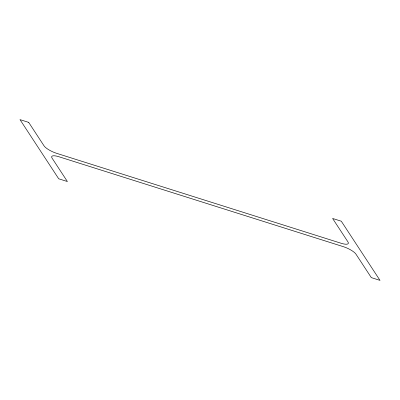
<?xml version="1.0" encoding="UTF-8"?>
<svg xmlns="http://www.w3.org/2000/svg" width="400" height="400" viewBox="0 0 400 400"><rect width="100%" height="100%" fill="white"/><g stroke="black" fill="none" stroke-linecap="round" stroke-linejoin="round"><path stroke-width="0.6" d="M28.685 122.38L20 119.63L58.705 178.79L67.39 181.535L52.05 158.095A11 3.085 24.7 0 1 58.795 156.71L343.43 246.695A11 3.085 24.7 0 1 355.98 254.18L371.315 277.62L380 280.37L341.295 221.21L332.61 218.465L347.95 241.905A11 3.085 24.7 0 1 341.205 243.29L56.57 153.305A11 3.085 24.7 0 1 44.02 145.82L28.685 122.38"/></g></svg>
